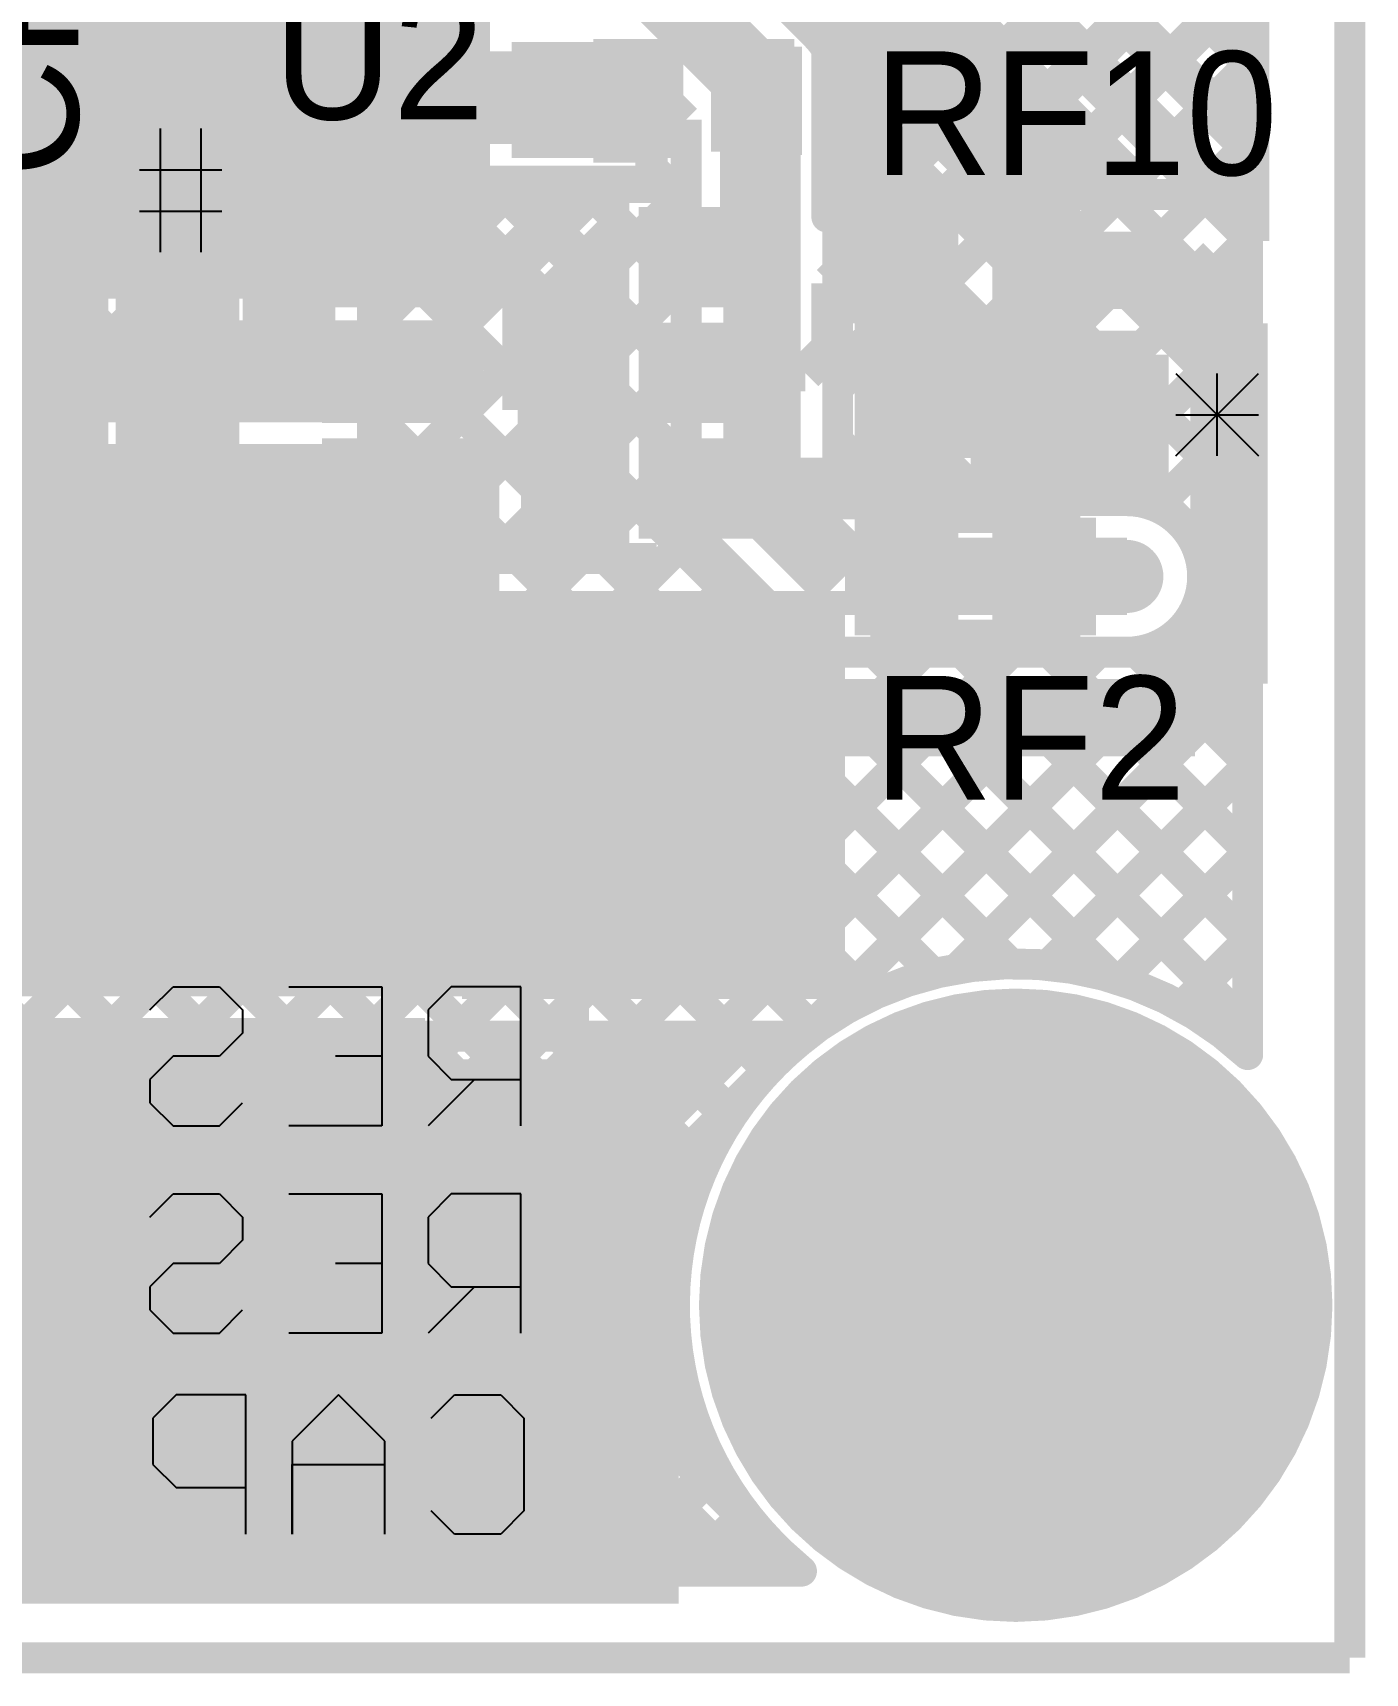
# Model space of a CAD drawing. Header units: millimetres. Extents: x 0.79 to 4.38, y 0.99 to 3.94.
# Drawn here: x 3.92 to 4.351, y 0.993 to 1.523 of the extents above; entities that cross this region are included whole.
import ezdxf

# ---------------------------------------------------------------- set-up
doc = ezdxf.new("R2010")
doc.units = ezdxf.units.MM
doc.header["$MEASUREMENT"] = 0
for name, color, linetype in [('BottomLayer', 5, 'Continuous'), ('BottomOverlay', 54, 'Continuous'), ('BottomSolder', 6, 'Continuous'), ('Mechanical2', 216, 'Continuous'), ('MultiLayer', 9, 'Continuous'), ('PadHoleLayer', 156, 'Continuous'), ('TopLayer', 1, 'Continuous'), ('TopOverlay', 2, 'Continuous'), ('TopPaste', 8, 'Continuous'), ('TopSolder', 216, 'Continuous'), ('ViaHoleLayer', 16, 'Continuous')]:
    doc.layers.add(name, color=color, linetype=linetype)

# ---------------------------------------------------------------- blocks, each defined once
blk = doc.blocks.new('C__0402_15')
at = {"layer": 'TopLayer'}
for points in [[(-0.0095, -0.0125), (-0.0095, 0.0125), (-0.0275, -0.0125), (-0.0275, 0.0125)], [(0.0275, -0.0125), (0.0275, 0.0125), (0.0095, -0.0125), (0.0095, 0.0125)]]:
    blk.add_solid(points, dxfattribs=at)
at = {"layer": 'TopOverlay', "const_width": 0.005}
for points in [[(-0.0325, 0.0175), (-0.0325, -0.0175)], [(-0.0085, 0.0175), (-0.0325, 0.0175)], [(0.0325, 0.0175), (0.0085, 0.0175)], [(0.0325, 0.0175), (0.0325, -0.0175)], [(-0.0085, -0.0175), (-0.0325, -0.0175)], [(0.0325, -0.0175), (0.0085, -0.0175)]]:
    blk.add_lwpolyline(points, dxfattribs=at)
at = {"layer": 'TopPaste'}
for points in [[(-0.0095, -0.0125), (-0.0095, 0.0125), (-0.0275, -0.0125), (-0.0275, 0.0125)], [(0.0275, -0.0125), (0.0275, 0.0125), (0.0095, -0.0125), (0.0095, 0.0125)]]:
    blk.add_solid(points, dxfattribs=at)
at = {"layer": 'TopSolder'}
for points in [[(-0.0055, -0.0165), (-0.0055, 0.0165), (-0.0315, -0.0165), (-0.0315, 0.0165)], [(0.0315, -0.0165), (0.0315, 0.0165), (0.0055, -0.0165), (0.0055, 0.0165)]]:
    blk.add_solid(points, dxfattribs=at)
blk = doc.blocks.new('C__0402_16')
at = {"layer": 'TopLayer'}
for points in [[(-0.0095, -0.0125), (-0.0095, 0.0125), (-0.0275, -0.0125), (-0.0275, 0.0125)], [(0.0275, -0.0125), (0.0275, 0.0125), (0.0095, -0.0125), (0.0095, 0.0125)]]:
    blk.add_solid(points, dxfattribs=at)
at = {"layer": 'TopOverlay', "const_width": 0.005}
for points in [[(-0.0325, 0.0175), (-0.0325, -0.0175)], [(-0.0325, 0.0175), (-0.0085, 0.0175)], [(0.0085, 0.0175), (0.0325, 0.0175)], [(0.0325, 0.0175), (0.0325, -0.0175)], [(-0.0325, -0.0175), (-0.0085, -0.0175)], [(0.0085, -0.0175), (0.0325, -0.0175)]]:
    blk.add_lwpolyline(points, dxfattribs=at)
at = {"layer": 'TopPaste'}
for points in [[(-0.0095, -0.0125), (-0.0095, 0.0125), (-0.0275, -0.0125), (-0.0275, 0.0125)], [(0.0275, -0.0125), (0.0275, 0.0125), (0.0095, -0.0125), (0.0095, 0.0125)]]:
    blk.add_solid(points, dxfattribs=at)
at = {"layer": 'TopSolder'}
for points in [[(-0.0055, -0.0165), (-0.0055, 0.0165), (-0.0315, -0.0165), (-0.0315, 0.0165)], [(0.0315, -0.0165), (0.0315, 0.0165), (0.0055, -0.0165), (0.0055, 0.0165)]]:
    blk.add_solid(points, dxfattribs=at)
blk = doc.blocks.new('R__0402_23')
at = {"layer": 'TopLayer'}
for points in [[(-0.0095, -0.0125), (-0.0095, 0.0125), (-0.0275, -0.0125), (-0.0275, 0.0125)], [(0.0275, -0.0125), (0.0275, 0.0125), (0.0095, -0.0125), (0.0095, 0.0125)]]:
    blk.add_solid(points, dxfattribs=at)
at = {"layer": 'TopOverlay', "const_width": 0.01}
for points in [[(-0.034, 0.019), (0.034, 0.019)], [(-0.034, -0.019), (-0.034, 0.019)], [(0.034, -0.019), (0.034, 0.019)], [(-0.034, -0.019), (0.034, -0.019)]]:
    blk.add_lwpolyline(points, dxfattribs=at)
at = {"layer": 'TopPaste'}
for points in [[(-0.0095, -0.0125), (-0.0095, 0.0125), (-0.0275, -0.0125), (-0.0275, 0.0125)], [(0.0275, -0.0125), (0.0275, 0.0125), (0.0095, -0.0125), (0.0095, 0.0125)]]:
    blk.add_solid(points, dxfattribs=at)
at = {"layer": 'TopSolder'}
for points in [[(-0.0055, -0.0165), (-0.0055, 0.0165), (-0.0315, -0.0165), (-0.0315, 0.0165)], [(0.0315, -0.0165), (0.0315, 0.0165), (0.0055, -0.0165), (0.0055, 0.0165)]]:
    blk.add_solid(points, dxfattribs=at)
blk = doc.blocks.new('R__0402_24')
at = {"layer": 'TopLayer'}
for points in [[(-0.0095, -0.0125), (-0.0095, 0.0125), (-0.0275, -0.0125), (-0.0275, 0.0125)], [(0.0275, -0.0125), (0.0275, 0.0125), (0.0095, -0.0125), (0.0095, 0.0125)]]:
    blk.add_solid(points, dxfattribs=at)
at = {"layer": 'TopOverlay', "const_width": 0.01}
for points in [[(0.034, 0.019), (-0.034, 0.019)], [(-0.034, 0.019), (-0.034, -0.019)], [(0.034, 0.019), (0.034, -0.019)], [(0.034, -0.019), (-0.034, -0.019)]]:
    blk.add_lwpolyline(points, dxfattribs=at)
at = {"layer": 'TopPaste'}
for points in [[(-0.0095, -0.0125), (-0.0095, 0.0125), (-0.0275, -0.0125), (-0.0275, 0.0125)], [(0.0275, -0.0125), (0.0275, 0.0125), (0.0095, -0.0125), (0.0095, 0.0125)]]:
    blk.add_solid(points, dxfattribs=at)
at = {"layer": 'TopSolder'}
for points in [[(-0.0055, -0.0165), (-0.0055, 0.0165), (-0.0315, -0.0165), (-0.0315, 0.0165)], [(0.0315, -0.0165), (0.0315, 0.0165), (0.0055, -0.0165), (0.0055, 0.0165)]]:
    blk.add_solid(points, dxfattribs=at)
blk = doc.blocks.new('R__0402_25')
at = {"layer": 'TopLayer'}
for points in [[(-0.0095, -0.0125), (-0.0095, 0.0125), (-0.0275, -0.0125), (-0.0275, 0.0125)], [(0.0275, -0.0125), (0.0275, 0.0125), (0.0095, -0.0125), (0.0095, 0.0125)]]:
    blk.add_solid(points, dxfattribs=at)
at = {"layer": 'TopOverlay', "const_width": 0.01}
for points in [[(0.034, 0.019), (-0.034, 0.019)], [(-0.034, 0.019), (-0.034, -0.019)], [(0.034, 0.019), (0.034, -0.019)], [(0.034, -0.019), (-0.034, -0.019)]]:
    blk.add_lwpolyline(points, dxfattribs=at)
at = {"layer": 'TopPaste'}
for points in [[(-0.0095, -0.0125), (-0.0095, 0.0125), (-0.0275, -0.0125), (-0.0275, 0.0125)], [(0.0275, -0.0125), (0.0275, 0.0125), (0.0095, -0.0125), (0.0095, 0.0125)]]:
    blk.add_solid(points, dxfattribs=at)
at = {"layer": 'TopSolder'}
for points in [[(-0.0055, -0.0165), (-0.0055, 0.0165), (-0.0315, -0.0165), (-0.0315, 0.0165)], [(0.0315, -0.0165), (0.0315, 0.0165), (0.0055, -0.0165), (0.0055, 0.0165)]]:
    blk.add_solid(points, dxfattribs=at)
blk = doc.blocks.new('C__0603_45')
at = {"layer": 'TopLayer'}
for points in [[(-0.015, -0.0175), (-0.015, 0.0175), (-0.045, -0.0175), (-0.045, 0.0175)], [(0.045, -0.0175), (0.045, 0.0175), (0.015, -0.0175), (0.015, 0.0175)]]:
    blk.add_solid(points, dxfattribs=at)
at = {"layer": 'TopOverlay', "const_width": 0.01}
for points in [[(0.052, 0.024), (-0.052, 0.024)], [(-0.052, -0.024), (-0.052, 0.024)], [(0.052, -0.024), (0.052, 0.024)], [(0.052, -0.024), (-0.052, -0.024)]]:
    blk.add_lwpolyline(points, dxfattribs=at)
at = {"layer": 'TopPaste'}
for points in [[(-0.015, -0.0175), (-0.015, 0.0175), (-0.045, -0.0175), (-0.045, 0.0175)], [(0.045, -0.0175), (0.045, 0.0175), (0.015, -0.0175), (0.015, 0.0175)]]:
    blk.add_solid(points, dxfattribs=at)
at = {"layer": 'TopSolder'}
for points in [[(-0.011, -0.0215), (-0.011, 0.0215), (-0.049, -0.0215), (-0.049, 0.0215)], [(0.049, -0.0215), (0.049, 0.0215), (0.011, -0.0215), (0.011, 0.0215)]]:
    blk.add_solid(points, dxfattribs=at)
blk = doc.blocks.new('TPS563201DDCR_58')
at = {"layer": 'TopLayer'}
for points in [[(-0.07323, 0.0252), (-0.02913, 0.0252), (-0.07323, 0.04961), (-0.02913, 0.04961)], [(0.02913, 0.0252), (0.07323, 0.0252), (0.02913, 0.04961), (0.07323, 0.04961)], [(-0.07323, -0.0122), (-0.02913, -0.0122), (-0.07323, 0.0122), (-0.02913, 0.0122)], [(0.02913, -0.0122), (0.07323, -0.0122), (0.02913, 0.0122), (0.07323, 0.0122)], [(-0.07323, -0.04961), (-0.02913, -0.04961), (-0.07323, -0.0252), (-0.02913, -0.0252)], [(0.02913, -0.04961), (0.07323, -0.04961), (0.02913, -0.0252), (0.07323, -0.0252)]]:
    blk.add_solid(points, dxfattribs=at)
at = {"layer": 'TopOverlay'}
for points, const_width in [([(-0.05434, 0.065, 1), (-0.06566, 0.065, 1)], 0.01), ([(-0.06816, 0.065, 1), (-0.06316, 0.065, 1)], 0.005), ([(-0.05684, 0.065, 1), (-0.05184, 0.065, 1)], 0.005)]:
    blk.add_lwpolyline(points, format="xyb", close=True, dxfattribs=dict(at, const_width=const_width))
at = {"layer": 'TopOverlay', "const_width": 0.01}
for points in [[(-0.03, 0.06), (0.034, 0.06)], [(-0.03, -0.06), (0.031, -0.06)]]:
    blk.add_lwpolyline(points, dxfattribs=at)
at = {"layer": 'TopPaste'}
for points in [[(-0.07323, 0.0252), (-0.02913, 0.0252), (-0.07323, 0.04961), (-0.02913, 0.04961)], [(0.02913, 0.0252), (0.07323, 0.0252), (0.02913, 0.04961), (0.07323, 0.04961)], [(-0.07323, -0.0122), (-0.02913, -0.0122), (-0.07323, 0.0122), (-0.02913, 0.0122)], [(0.02913, -0.0122), (0.07323, -0.0122), (0.02913, 0.0122), (0.07323, 0.0122)], [(-0.07323, -0.04961), (-0.02913, -0.04961), (-0.07323, -0.0252), (-0.02913, -0.0252)], [(0.02913, -0.04961), (0.07323, -0.04961), (0.02913, -0.0252), (0.07323, -0.0252)]]:
    blk.add_solid(points, dxfattribs=at)
at = {"layer": 'TopSolder'}
for points in [[(-0.07723, 0.0212), (-0.02513, 0.0212), (-0.07723, 0.05361), (-0.02513, 0.05361)], [(0.02513, 0.0212), (0.07723, 0.0212), (0.02513, 0.05361), (0.07723, 0.05361)], [(-0.07723, -0.0162), (-0.02513, -0.0162), (-0.07723, 0.0162), (-0.02513, 0.0162)], [(0.02513, -0.0162), (0.07723, -0.0162), (0.02513, 0.0162), (0.07723, 0.0162)], [(-0.07723, -0.05361), (-0.02513, -0.05361), (-0.07723, -0.0212), (-0.02513, -0.0212)], [(0.02513, -0.05361), (0.07723, -0.05361), (0.02513, -0.0212), (0.07723, -0.0212)]]:
    blk.add_solid(points, dxfattribs=at)

msp = doc.modelspace()

# ---------------------------------------------------------------- linework, layer by layer
at = {"layer": 'BottomLayer'}
for points, const_width in [([(3.82671, 1.88671), (4.313, 1.40042)], 0.01), ([(3.85499, 1.88671), (4.313, 1.42871)], 0.01), ([(3.88328, 1.88671), (4.313, 1.45699)], 0.01), ([(3.91156, 1.88671), (4.313, 1.48528)], 0.01), ([(4.313, 1.19305), (4.313, 1.84046)], 0.01), ([(4.18794, 1.51875), (4.18794, 1.68256)], 0.025), ([(4.18044, 1.49343), (4.313, 1.62599)], 0.01), ([(4.18044, 1.46515), (4.313, 1.59771)], 0.01), ([(4.17691, 1.51818), (4.24888, 1.59015)], 0.01), ([(4.23526, 1.5913), (4.313, 1.51356)], 0.01), ([(4.1377, 1.569), (4.18794, 1.51875)], 0.025), ([(4.18044, 1.43687), (4.313, 1.56942)], 0.01), ([(4.14179, 1.5543), (4.17324, 1.52285)], 0.01), ([(4.12444, 1.537), (4.15594, 1.5055)], 0.025), ([(4.18044, 1.40858), (4.313, 1.54114)], 0.01), ([(4.18794, 1.4295), (4.18794, 1.51875)], 0.025), ([(4.15594, 1.3745), (4.15594, 1.5055)], 0.025), ([(4.18262, 1.38247), (4.313, 1.51285)], 0.01), ([(4.12006, 1.50673), (4.13144, 1.49535)], 0.01), ([(4.12006, 1.4755), (4.12006, 1.50673)], 0.01), ([(4.18044, 1.38465), (4.18044, 1.5055)], 0.01), ([(4.18044, 1.5047), (4.313, 1.37214)], 0.01), ([(4.12006, 1.48962), (4.12862, 1.49818)], 0.01), ([(4.13144, 1.3745), (4.13144, 1.49535)], 0.01), ([(4.20061, 1.37218), (4.313, 1.48457)], 0.01), ([(4.03006, 1.4755), (4.12006, 1.4755)], 0.01), ([(4.03006, 1.45619), (4.04937, 1.4755)], 0.01), ([(4.03006, 1.4425), (4.03006, 1.4755)], 0.01), ([(4.03006, 1.4279), (4.07766, 1.4755)], 0.01), ([(4.03006, 1.39962), (4.10594, 1.4755)], 0.01), ([(4.03993, 1.4755), (4.13144, 1.38399)], 0.01), ([(4.06822, 1.4755), (4.13144, 1.41227)], 0.01), ([(4.0965, 1.4755), (4.13144, 1.44056)], 0.01), ([(4.12006, 1.48023), (4.13144, 1.46884)], 0.01), ([(4.18044, 1.47641), (4.313, 1.34385)], 0.01), ([(3.68472, 1.026), (4.13144, 1.47272)], 0.01), ([(4.03006, 1.45709), (4.26923, 1.21792)], 0.01), ([(4.22889, 1.37218), (4.313, 1.45629)], 0.01), ([(3.71301, 1.026), (4.13144, 1.44443)], 0.01), ([(4.18044, 1.44813), (4.25639, 1.37218)], 0.01), ([(4.03006, 1.3855), (4.03006, 1.4425)], 0.01), ([(4.03006, 1.3855), (4.03006, 1.4425)], 0.01), ([(4.18794, 1.4295), (4.21894, 1.3985)], 0.025), ([(4.03006, 1.4288), (4.23645, 1.22241)], 0.01), ([(4.25718, 1.37218), (4.313, 1.428)], 0.01), ([(4.18044, 1.41984), (4.22811, 1.37218)], 0.01), ([(3.74129, 1.026), (4.13144, 1.41615)], 0.01), ([(4.21894, 1.3985), (4.27394, 1.3985)], 0.025), ([(4.03006, 1.40052), (4.21141, 1.21917)], 0.01), ([(4.28352, 1.37023), (4.313, 1.39972)], 0.01), ([(4.18044, 1.39156), (4.19982, 1.37218)], 0.01), ([(3.57159, 1.026), (3.93109, 1.3855)], 0.01), ([(3.59987, 1.026), (3.95937, 1.3855)], 0.01), ([(3.62816, 1.026), (3.98766, 1.3855)], 0.01), ([(3.65644, 1.026), (4.01594, 1.3855)], 0.01), ([(3.76958, 1.026), (4.13144, 1.38787)], 0.01), ([(3.85694, 1.3855), (3.97606, 1.3855)], 0.01), ([(3.87538, 1.3855), (4.12932, 1.13156)], 0.01), ([(3.90366, 1.3855), (4.13567, 1.15349)], 0.01), ([(3.93195, 1.3855), (4.14536, 1.17209)], 0.01), ([(3.96023, 1.3855), (4.15781, 1.18792)], 0.01), ([(3.97606, 1.3855), (4.03006, 1.3855)], 0.01), ([(3.97606, 1.3855), (4.03006, 1.3855)], 0.01), ([(3.98851, 1.3855), (4.17285, 1.20116)], 0.01), ([(4.0168, 1.3855), (4.19057, 1.21172)], 0.01), ([(3.56525, 1.3845), (3.92375, 1.026)], 0.01), ([(3.59353, 1.3845), (3.95203, 1.026)], 0.01), ([(3.62182, 1.3845), (3.98032, 1.026)], 0.01), ([(3.6501, 1.3845), (4.0086, 1.026)], 0.01), ([(3.67839, 1.3845), (4.03689, 1.026)], 0.01), ([(3.70667, 1.3845), (4.06517, 1.026)], 0.01), ([(3.73496, 1.3845), (4.09346, 1.026)], 0.01), ([(3.76324, 1.3845), (4.12174, 1.026)], 0.01), ([(3.79153, 1.3845), (4.15003, 1.026)], 0.01), ([(3.81981, 1.3845), (4.13704, 1.06727)], 0.01), ([(3.84809, 1.3845), (4.12781, 1.10478)], 0.01), ([(4.15594, 1.3745), (4.18276, 1.34768)], 0.025), ([(4.18044, 1.38465), (4.19291, 1.37218)], 0.01), ([(4.19291, 1.37218), (4.27394, 1.37218)], 0.01), ([(4.29714, 1.35557), (4.313, 1.37143)], 0.01), ([(3.79786, 1.026), (4.1345, 1.36264)], 0.01), ([(4.13864, 1.35715), (4.16541, 1.33038)], 0.01), ([(4.18276, 1.34768), (4.27394, 1.34768)], 0.025), ([(3.82615, 1.026), (4.14797, 1.34782)], 0.01), ([(4.16105, 1.1912), (4.313, 1.34315)], 0.01), ([(3.85443, 1.026), (4.16211, 1.33368)], 0.01), ([(4.29439, 1.33418), (4.313, 1.31557)], 0.01), ([(3.88271, 1.026), (4.18005, 1.32333)], 0.01), ([(3.911, 1.026), (4.20818, 1.32318)], 0.01), ([(3.93928, 1.026), (4.23646, 1.32318)], 0.01), ([(3.96757, 1.026), (4.26475, 1.32318)], 0.01), ([(4.18276, 1.32318), (4.27394, 1.32318)], 0.01), ([(4.19225, 1.32318), (4.313, 1.20243)], 0.01), ([(4.22054, 1.32318), (4.313, 1.23072)], 0.01), ([(4.24882, 1.32318), (4.313, 1.259)], 0.01), ([(4.27692, 1.32336), (4.313, 1.28729)], 0.01), ([(4.2189, 1.22076), (4.313, 1.31486)], 0.01), ([(4.24836, 1.22194), (4.313, 1.28658)], 0.01), ([(4.27182, 1.21712), (4.313, 1.2583)], 0.01), ([(4.29156, 1.20857), (4.313, 1.23001)], 0.01), ([(4.30837, 1.1971), (4.313, 1.20173)], 0.01), ([(3.99585, 1.026), (4.1588, 1.18895)], 0.01), ([(4.02414, 1.026), (4.12924, 1.1311)], 0.01), ([(4.05242, 1.026), (4.12806, 1.10164)], 0.01), ([(4.0807, 1.026), (4.13288, 1.07818)], 0.01), ([(4.10899, 1.026), (4.14143, 1.05844)], 0.01), ([(4.13727, 1.026), (4.1529, 1.04163)], 0.01), ([(2.579, 1.026), (4.16873, 1.026)], 0.01)]:
    msp.add_lwpolyline(points, dxfattribs=dict(at, const_width=const_width))
at = {"layer": 'BottomLayer', "const_width": 0.01}
for points in [[(4.17324, 1.52285, -0.199267), (4.18044, 1.5055)], [(4.17327, 1.52282, -0.198912), (4.18044, 1.5055)], [(4.13864, 1.35715, -0.199267), (4.13144, 1.3745)], [(4.13862, 1.35718, -0.198912), (4.13144, 1.3745)], [(4.27394, 1.37218, -0.414214), (4.29844, 1.34768)], [(4.29844, 1.34768, -0.414214), (4.27394, 1.32318)], [(4.18276, 1.32318, -0.199267), (4.16541, 1.33038)], [(4.18276, 1.32318, -0.198912), (4.16544, 1.33036)], [(4.16873, 1.026, -1.034918), (4.313, 1.19305)]]:
    msp.add_lwpolyline(points, format="xyb", dxfattribs=at)
at = {"layer": 'BottomLayer'}
for points, const_width in [([(4.17074, 1.52285, 1), (4.17574, 1.52285, 1)], 0.005), ([(4.17077, 1.52282, 1), (4.17577, 1.52282, 1)], 0.005), ([(4.08516, 1.50266, 1), (4.09697, 1.50266, 1)], 0.01181), ([(4.17794, 1.5055, 1), (4.18294, 1.5055, 1)], 0.005), ([(4.17794, 1.5055, 1), (4.18294, 1.5055, 1)], 0.005), ([(3.99516, 1.4145, 1), (4.00697, 1.4145, 1)], 0.01181), ([(4.26804, 1.3985, 1), (4.27985, 1.3985, 1)], 0.01181), ([(4.12894, 1.3745, 1), (4.13394, 1.3745, 1)], 0.005), ([(4.12894, 1.3745, 1), (4.13394, 1.3745, 1)], 0.005), ([(4.27144, 1.37218, 1), (4.27644, 1.37218, 1)], 0.005), ([(4.13612, 1.35718, 1), (4.14112, 1.35718, 1)], 0.005), ([(4.13614, 1.35715, 1), (4.14114, 1.35715, 1)], 0.005), ([(4.26804, 1.34768, 1), (4.27985, 1.34768, 1)], 0.01181), ([(4.29594, 1.34768, 1), (4.30094, 1.34768, 1)], 0.005), ([(4.29594, 1.34768, 1), (4.30094, 1.34768, 1)], 0.005), ([(4.16291, 1.33038, 1), (4.16791, 1.33038, 1)], 0.005), ([(4.16294, 1.33036, 1), (4.16794, 1.33036, 1)], 0.005), ([(4.18026, 1.32318, 1), (4.18526, 1.32318, 1)], 0.005), ([(4.18026, 1.32318, 1), (4.18526, 1.32318, 1)], 0.005), ([(4.27144, 1.32318, 1), (4.27644, 1.32318, 1)], 0.005), ([(4.18879, 1.112, 1), (4.28721, 1.112, 1)], 0.09843), ([(4.3105, 1.19305, 1), (4.3155, 1.19305, 1)], 0.005), ([(4.10709, 1.134, 1), (4.11891, 1.134, 1)], 0.01181), ([(4.10709, 1.1072, 1), (4.11891, 1.1072, 1)], 0.01181), ([(4.10709, 1.08088, 1), (4.11891, 1.08088, 1)], 0.01181), ([(4.16623, 1.026, 1), (4.17123, 1.026, 1)], 0.005)]:
    msp.add_lwpolyline(points, format="xyb", close=True, dxfattribs=dict(at, const_width=const_width))
for points in [[(3.98806, 1.3975), (4.01806, 1.3975), (3.98806, 1.5175), (4.01806, 1.5175)], [(3.98806, 1.5175), (3.98806, 1.4875), (4.10806, 1.5175), (4.10806, 1.4875)], [(3.68694, 1.3975), (4.01806, 1.3975), (3.68694, 1.4305), (4.01806, 1.4305)]]:
    msp.add_solid(points, dxfattribs=at)
at = {"layer": 'BottomOverlay'}
for p, q in [((3.95804, 1.20749), (3.96554, 1.21499)), ((3.96554, 1.21499), (3.98053, 1.21499)), ((3.98053, 1.21499), (3.98803, 1.20749)), ((4.00302, 1.21499), (4.03301, 1.21499)), ((4.03301, 1.21499), (4.03301, 1.17)), ((4.05551, 1.21499), (4.04801, 1.20749)), ((4.078, 1.21499), (4.05551, 1.21499)), ((4.078, 1.17), (4.078, 1.21499)), ((3.98803, 1.20749), (3.98803, 1.19999)), ((4.04801, 1.20749), (4.04801, 1.19249)), ((3.98803, 1.19999), (3.98053, 1.19249)), ((3.96554, 1.19249), (3.95804, 1.185)), ((3.98053, 1.19249), (3.96554, 1.19249)), ((4.03301, 1.19249), (4.01802, 1.19249)), ((4.04801, 1.19249), (4.05551, 1.185)), ((3.95804, 1.185), (3.95804, 1.1775)), ((4.063, 1.185), (4.04801, 1.17)), ((4.05551, 1.185), (4.078, 1.185)), ((3.95804, 1.1775), (3.96554, 1.17)), ((3.98053, 1.17), (3.98803, 1.1775)), ((3.96554, 1.17), (3.98053, 1.17)), ((4.03301, 1.17), (4.00302, 1.17)), ((3.95804, 1.14049), (3.96554, 1.14799)), ((3.96554, 1.14799), (3.98053, 1.14799)), ((3.98053, 1.14799), (3.98803, 1.14049)), ((4.00302, 1.14799), (4.03301, 1.14799)), ((4.03301, 1.14799), (4.03301, 1.103)), ((4.05551, 1.14799), (4.04801, 1.14049)), ((4.078, 1.14799), (4.05551, 1.14799)), ((4.078, 1.103), (4.078, 1.14799)), ((3.98803, 1.14049), (3.98803, 1.13299)), ((4.04801, 1.14049), (4.04801, 1.12549)), ((3.98803, 1.13299), (3.98053, 1.12549)), ((3.96554, 1.12549), (3.95804, 1.118)), ((3.98053, 1.12549), (3.96554, 1.12549)), ((4.03301, 1.12549), (4.01802, 1.12549)), ((4.04801, 1.12549), (4.05551, 1.118)), ((3.95804, 1.118), (3.95804, 1.1105)), ((4.063, 1.118), (4.04801, 1.103)), ((4.05551, 1.118), (4.078, 1.118)), ((3.95804, 1.1105), (3.96554, 1.103)), ((3.98053, 1.103), (3.98803, 1.1105)), ((3.96554, 1.103), (3.98053, 1.103)), ((4.03301, 1.103), (4.00302, 1.103)), ((3.96654, 1.08299), (3.95904, 1.07549)), ((3.98903, 1.08299), (3.96654, 1.08299)), ((3.98903, 1.038), (3.98903, 1.08299)), ((4.01902, 1.08299), (4.00402, 1.06799)), ((4.03401, 1.06799), (4.01902, 1.08299)), ((4.04901, 1.07549), (4.05651, 1.08299)), ((4.05651, 1.08299), (4.0715, 1.08299)), ((4.0715, 1.08299), (4.079, 1.07549)), ((3.95904, 1.07549), (3.95904, 1.06049)), ((4.079, 1.07549), (4.079, 1.0455)), ((4.00402, 1.06799), (4.00402, 1.038)), ((4.03401, 1.038), (4.03401, 1.06799)), ((3.95904, 1.06049), (3.96654, 1.053)), ((4.00402, 1.038), (4.00402, 1.06049)), ((4.00402, 1.06049), (4.03401, 1.06049)), ((3.96654, 1.053), (3.98903, 1.053)), ((4.05651, 1.038), (4.04901, 1.0455)), ((4.079, 1.0455), (4.0715, 1.038)), ((4.0715, 1.038), (4.05651, 1.038))]:
    msp.add_line(p, q, dxfattribs=at)
at = {"layer": 'BottomOverlay', "const_width": 0.01}
for points in [[(3.511, 1.232), (4.095, 1.232)], [(4.095, 1.021), (4.095, 1.232)], [(3.509, 1.021), (4.095, 1.021)]]:
    msp.add_lwpolyline(points, dxfattribs=at)
at = {"layer": 'BottomSolder', "const_width": 0.10243}
msp.add_lwpolyline([(4.18679, 1.112, 1), (4.28921, 1.112, 1)], format="xyb", close=True, dxfattribs=at)
at = {"layer": 'Mechanical2', "const_width": 0.01}
for points in [[(4.346, 0.998), (4.346, 3.754)], [(1, 0.998), (4.346, 0.998)]]:
    msp.add_lwpolyline(points, dxfattribs=at)
at = {"layer": 'MultiLayer'}
for points, const_width in [([(4.08516, 1.50266, 1), (4.09697, 1.50266, 1)], 0.01181), ([(3.99516, 1.4145, 1), (4.00697, 1.4145, 1)], 0.01181), ([(4.26804, 1.3985, 1), (4.27985, 1.3985, 1)], 0.01181), ([(4.26804, 1.34768, 1), (4.27985, 1.34768, 1)], 0.01181), ([(4.18879, 1.112, 1), (4.28721, 1.112, 1)], 0.09843), ([(4.10709, 1.134, 1), (4.11891, 1.134, 1)], 0.01181), ([(4.10709, 1.1072, 1), (4.11891, 1.1072, 1)], 0.01181), ([(4.10709, 1.08088, 1), (4.11891, 1.08088, 1)], 0.01181)]:
    msp.add_lwpolyline(points, format="xyb", close=True, dxfattribs=dict(at, const_width=const_width))
at = {"layer": 'PadHoleLayer', "const_width": 0.04921}
msp.add_lwpolyline([(4.21339, 1.112, 1), (4.26261, 1.112, 1)], format="xyb", close=True, dxfattribs=at)
at = {"layer": 'TopLayer'}
for points, const_width in [([(4.315, 1.45615), (4.315, 1.995)], 0.01), ([(3.82886, 1.43602), (4.18985, 1.797)], 0.01), ([(3.93056, 1.797), (4.25638, 1.47118)], 0.01), ([(3.95602, 1.797), (4.28184, 1.47118)], 0.01), ([(3.98148, 1.797), (4.315, 1.46348)], 0.01), ([(4.00693, 1.797), (4.315, 1.48893)], 0.01), ([(3.82886, 1.41056), (4.20203, 1.78373)], 0.01), ([(3.85376, 1.41), (4.21272, 1.76896)], 0.01), ([(3.87921, 1.41), (4.20063, 1.73142)], 0.01), ([(3.90417, 1.4095), (4.20137, 1.7067)], 0.01), ([(3.92962, 1.4095), (4.21147, 1.69135)], 0.01), ([(3.93994, 1.63489), (4.06306, 1.51177)], 0.01), ([(4.17694, 1.47863), (4.315, 1.61669)], 0.01), ([(3.93994, 1.60943), (4.06306, 1.48631)], 0.01), ([(3.82959, 1.5925), (3.97959, 1.4425)], 0.01), ([(3.85505, 1.5925), (4.00505, 1.4425)], 0.01), ([(3.88051, 1.5925), (4.03051, 1.4425)], 0.01), ([(4.17694, 1.50408), (4.26872, 1.59586)], 0.01), ([(4.19495, 1.47118), (4.315, 1.59123)], 0.01), ([(4.23877, 1.59062), (4.315, 1.51439)], 0.01), ([(3.91246, 1.586), (4.05596, 1.4425)], 0.01), ([(3.93792, 1.586), (4.10808, 1.41584)], 0.01), ([(3.82886, 1.56778), (3.97606, 1.42058)], 0.01), ([(4.22041, 1.47118), (4.315, 1.56577)], 0.01), ([(3.82886, 1.54232), (3.95768, 1.4135)], 0.01), ([(4.24586, 1.47118), (4.315, 1.54032)], 0.01), ([(4.06306, 1.471), (4.06306, 1.5325)], 0.01), ([(4.17111, 1.531), (4.17694, 1.52517)], 0.01), ([(4.17694, 1.46392), (4.17694, 1.531)], 0.01), ([(4.17694, 1.52517), (4.23093, 1.47118)], 0.01), ([(3.82886, 1.51686), (3.93622, 1.4095)], 0.01), ([(3.82886, 1.51686), (3.93623, 1.4095)], 0.01), ([(3.98808, 1.4425), (4.06306, 1.51748)], 0.01), ([(4.27132, 1.47118), (4.315, 1.51486)], 0.01), ([(4.17694, 1.49971), (4.20547, 1.47118)], 0.01), ([(4.01354, 1.4425), (4.06306, 1.49202)], 0.01), ([(4.29599, 1.47039), (4.315, 1.48941)], 0.01), ([(4.03899, 1.4425), (4.06749, 1.471)], 0.01), ([(4.06306, 1.471), (4.10808, 1.471)], 0.01), ([(4.06445, 1.4425), (4.09295, 1.471)], 0.01), ([(4.07837, 1.471), (4.10808, 1.4413)], 0.01), ([(4.10383, 1.471), (4.10808, 1.46675)], 0.01), ([(4.10808, 1.4377), (4.10808, 1.471)], 0.01), ([(4.17694, 1.47425), (4.18545, 1.46575)], 0.01), ([(4.18545, 1.47118), (4.22245, 1.47118)], 0.01), ([(4.18545, 1.46468), (4.18545, 1.47118)], 0.01), ([(4.22245, 1.47118), (4.22745, 1.47118)], 0.01), ([(4.22245, 1.47118), (4.22745, 1.47118)], 0.01), ([(4.22745, 1.47118), (4.24345, 1.47118)], 0.01), ([(4.24345, 1.47118), (4.26445, 1.47118)], 0.01), ([(4.24345, 1.47118), (4.26445, 1.47118)], 0.01), ([(4.26445, 1.47118), (4.28982, 1.47118)], 0.01), ([(4.18212, 1.46468), (4.18545, 1.46468)], 0.01), ([(4.07706, 1.42966), (4.10808, 1.46067)], 0.01), ([(4.30717, 1.46398), (4.315, 1.45615)], 0.01), ([(4.3111, 1.46005), (4.315, 1.46395)], 0.01), ([(4.24345, 1.44668), (4.28982, 1.44668)], 0.025), ([(4.28982, 1.44668), (4.307, 1.4295)], 0.025), ([(4.17794, 1.4425), (4.18212, 1.44668)], 0.012), ([(4.17794, 1.4215), (4.17794, 1.4425)], 0.012), ([(4.18212, 1.44668), (4.20645, 1.44668)], 0.012), ([(3.97606, 1.4425), (4.07706, 1.4425)], 0.01), ([(3.97606, 1.4135), (3.97606, 1.4425)], 0.01), ([(4.07706, 1.4015), (4.07706, 1.4425)], 0.01), ([(4.07706, 1.4042), (4.10808, 1.43522)], 0.01), ([(4.10808, 1.4267), (4.10808, 1.4377)], 0.01), ([(4.10808, 1.4267), (4.10808, 1.4377)], 0.01), ([(4.307, 1.313), (4.307, 1.4295)], 0.025), ([(3.95908, 1.4135), (3.97606, 1.43048)], 0.01), ([(4.10808, 1.4003), (4.10808, 1.4267)], 0.01), ([(4.16994, 1.4135), (4.17794, 1.4215)], 0.012), ([(4.19594, 1.42218), (4.22245, 1.42218)], 0.01), ([(4.19594, 1.42218), (4.22245, 1.42218)], 0.01), ([(4.22245, 1.42218), (4.22745, 1.42218)], 0.01), ([(4.22245, 1.42218), (4.22745, 1.42218)], 0.01), ([(4.22245, 1.42218), (4.22745, 1.42218)], 0.01), ([(4.22745, 1.42218), (4.24345, 1.42218)], 0.01), ([(4.22745, 1.40424), (4.22745, 1.42218)], 0.01), ([(4.22795, 1.40235), (4.24777, 1.42218)], 0.01), ([(4.22845, 1.3774), (4.27323, 1.42218)], 0.01), ([(4.22902, 1.42218), (4.2797, 1.37149)], 0.01), ([(4.24345, 1.42218), (4.26445, 1.42218)], 0.01), ([(4.24345, 1.42218), (4.26445, 1.42218)], 0.01), ([(4.25447, 1.42218), (4.2825, 1.39415)], 0.01), ([(4.26445, 1.42218), (4.27967, 1.42218)], 0.01), ([(4.27967, 1.42218), (4.2825, 1.41935)], 0.01), ([(4.07706, 1.4214), (4.10808, 1.39039)], 0.01), ([(4.2825, 1.37064), (4.2825, 1.41935)], 0.01), ([(3.94244, 1.4135), (3.97606, 1.4135)], 0.01), ([(3.94244, 1.4095), (3.94244, 1.4135)], 0.01), ([(4.14212, 1.4135), (4.16994, 1.4135)], 0.012), ([(3.88612, 1.4095), (3.94244, 1.4095)], 0.01), ([(4.083, 1.38469), (4.10808, 1.40976)], 0.01), ([(4.07706, 1.4015), (4.08194, 1.4015)], 0.01), ([(4.08194, 1.3935), (4.08194, 1.4015)], 0.01), ([(4.20645, 1.3761), (4.20645, 1.39768)], 0.02), ([(4.24345, 1.39768), (4.27312, 1.39768)], 0.025), ([(4.24869, 1.37218), (4.2825, 1.40599)], 0.01), ([(4.27312, 1.39768), (4.27394, 1.3985)], 0.025), ([(4.10808, 1.3893), (4.10808, 1.4003)], 0.01), ([(4.10808, 1.3893), (4.10808, 1.4003)], 0.01), ([(4.22845, 1.3761), (4.22845, 1.39768)], 0.01), ([(4.22845, 1.39729), (4.25356, 1.37218)], 0.01), ([(4.083, 1.355), (4.083, 1.3935)], 0.01), ([(4.083, 1.39001), (4.10808, 1.36493)], 0.01), ([(4.10808, 1.355), (4.10808, 1.3893)], 0.01), ([(4.03976, 1.32124), (4.03976, 1.3761)], 0.025), ([(4.083, 1.35923), (4.10808, 1.38431)], 0.01), ([(4.14212, 1.3761), (4.20645, 1.3761)], 0.02), ([(4.20645, 1.34768), (4.20645, 1.3761)], 0.02), ([(4.27414, 1.37218), (4.2825, 1.38054)], 0.01), ([(4.22845, 1.37218), (4.22845, 1.3761)], 0.01), ([(4.22845, 1.37218), (4.24345, 1.37218)], 0.01), ([(4.24345, 1.37218), (4.26445, 1.37218)], 0.01), ([(4.24345, 1.37218), (4.26445, 1.37218)], 0.01), ([(4.26445, 1.37218), (4.27394, 1.37218)], 0.01), ([(4.083, 1.36455), (4.09255, 1.355)], 0.01), ([(4.10423, 1.355), (4.10808, 1.35885)], 0.01), ([(4.083, 1.355), (4.10808, 1.355)], 0.01), ([(4.24345, 1.34768), (4.27394, 1.34768)], 0.025), ([(4.03976, 1.32124), (4.059, 1.302)], 0.025), ([(4.296, 1.302), (4.307, 1.313)], 0.025), ([(4.059, 1.302), (4.296, 1.302)], 0.025), ([(3.6381, 1.19986), (4.047, 1.19986)], 0.01), ([(3.75377, 1.03), (3.92363, 1.19986)], 0.01), ([(3.76403, 1.19986), (3.93388, 1.03)], 0.01), ([(3.77923, 1.03), (3.94908, 1.19986)], 0.01), ([(3.78948, 1.19986), (3.95934, 1.03)], 0.01), ([(3.80468, 1.03), (3.97454, 1.19986)], 0.01), ([(3.81494, 1.19986), (3.9848, 1.03)], 0.01), ([(3.83014, 1.03), (3.99999, 1.19986)], 0.01), ([(3.8404, 1.19986), (4.01025, 1.03)], 0.01), ([(3.85559, 1.03), (4.02545, 1.19986)], 0.01), ([(3.86585, 1.19986), (4.03571, 1.03)], 0.01), ([(3.89131, 1.19986), (4.06116, 1.03)], 0.01), ([(3.91676, 1.19986), (4.08662, 1.03)], 0.01), ([(3.94222, 1.19986), (4.11208, 1.03)], 0.01), ([(3.96767, 1.19986), (4.13753, 1.03)], 0.01), ([(3.99313, 1.19986), (4.16299, 1.03)], 0.01), ([(4.01859, 1.19986), (4.13015, 1.08829)], 0.01), ([(4.04404, 1.19986), (4.12766, 1.11624)], 0.01), ([(3.88105, 1.03), (4.05005, 1.199)], 0.01), ([(3.90651, 1.03), (4.07551, 1.199)], 0.01), ([(3.93196, 1.03), (4.10096, 1.199)], 0.01), ([(3.95742, 1.03), (4.12642, 1.199)], 0.01), ([(3.98287, 1.03), (4.15187, 1.199)], 0.01), ([(4.047, 1.199), (4.16999, 1.199)], 0.01), ([(4.07035, 1.199), (4.13081, 1.13854)], 0.01), ([(4.09581, 1.199), (4.13736, 1.15745)], 0.01), ([(4.12127, 1.199), (4.14648, 1.17379)], 0.01), ([(4.14672, 1.199), (4.15781, 1.18791)], 0.01), ([(4.14673, 1.199), (4.15781, 1.18792)], 0.01), ([(4.00833, 1.03), (4.13876, 1.16044)], 0.01), ([(4.03378, 1.03), (4.12828, 1.1245)], 0.01), ([(4.05924, 1.03), (4.12833, 1.09909)], 0.01), ([(4.0847, 1.03), (4.13288, 1.07818)], 0.01), ([(4.11015, 1.03), (4.14043, 1.06028)], 0.01), ([(4.13561, 1.03), (4.15039, 1.04478)], 0.01), ([(1.616, 1.03), (4.16404, 1.03)], 0.01)]:
    msp.add_lwpolyline(points, dxfattribs=dict(at, const_width=const_width))
for points, const_width in [([(4.08516, 1.50266, 1), (4.09697, 1.50266, 1)], 0.01181), ([(4.28732, 1.47118, 1), (4.29232, 1.47118, 1)], 0.005), ([(4.28732, 1.47118, 1), (4.29232, 1.47118, 1)], 0.005), ([(4.17962, 1.46468, 1), (4.18462, 1.46468, 1)], 0.005), ([(4.17962, 1.46468, 1), (4.18462, 1.46468, 1)], 0.005), ([(4.17444, 1.46392, 1), (4.17944, 1.46392, 1)], 0.005), ([(4.17444, 1.46392, 1), (4.17944, 1.46392, 1)], 0.005), ([(4.30464, 1.464, 1), (4.30964, 1.464, 1)], 0.005), ([(4.30467, 1.46398, 1), (4.30967, 1.46398, 1)], 0.005), ([(3.99516, 1.4145, 1), (4.00697, 1.4145, 1)], 0.01181), ([(4.22495, 1.40424, 1), (4.22995, 1.40424, 1)], 0.005), ([(4.26804, 1.3985, 1), (4.27985, 1.3985, 1)], 0.01181), ([(4.22595, 1.39768, 1), (4.23095, 1.39768, 1)], 0.005), ([(4.27144, 1.37218, 1), (4.27644, 1.37218, 1)], 0.005), ([(4.28, 1.37064, 1), (4.285, 1.37064, 1)], 0.005), ([(4.26804, 1.34768, 1), (4.27985, 1.34768, 1)], 0.01181), ([(4.18879, 1.112, 1), (4.28721, 1.112, 1)], 0.09843), ([(4.16749, 1.199, 1), (4.17249, 1.199, 1)], 0.005), ([(4.10709, 1.134, 1), (4.11891, 1.134, 1)], 0.01181), ([(4.10709, 1.1072, 1), (4.11891, 1.1072, 1)], 0.01181), ([(4.10709, 1.08088, 1), (4.11891, 1.08088, 1)], 0.01181), ([(4.16154, 1.03, 1), (4.16654, 1.03, 1)], 0.005)]:
    msp.add_lwpolyline(points, format="xyb", close=True, dxfattribs=dict(at, const_width=const_width))
at = {"layer": 'TopLayer', "const_width": 0.01}
for points in [[(4.28982, 1.47118, -0.198912), (4.30714, 1.464)], [(4.28982, 1.47118, -0.199267), (4.30717, 1.46398)], [(4.17694, 1.46392, -0.073118), (4.18212, 1.46468)], [(4.17694, 1.46392, -0.073118), (4.18212, 1.46468)], [(4.22745, 1.40424, -0.075811), (4.22845, 1.39768)], [(4.27394, 1.37218, -0.089441), (4.2825, 1.37064)], [(4.16404, 1.03, -0.46598), (4.16999, 1.199)]]:
    msp.add_lwpolyline(points, format="xyb", dxfattribs=at)
at = {"layer": 'TopLayer'}
for points in [[(3.829, 1.4375), (4.06394, 1.4375), (3.829, 1.5895), (4.06394, 1.5895)], [(4.07506, 1.483), (4.13056, 1.483), (4.07506, 1.5205), (4.13056, 1.5205)], [(4.14244, 1.4385), (4.16494, 1.4385), (4.14244, 1.519), (4.16494, 1.519)], [(3.95494, 1.4325), (3.97794, 1.4325), (3.95494, 1.4415), (3.97794, 1.4415)], [(3.98806, 1.3975), (4.06506, 1.3975), (3.98806, 1.4305), (4.06506, 1.4305)], [(3.55702, 1.3485), (4.06994, 1.3485), (3.55702, 1.3895), (4.06994, 1.3895)], [(3.4911, 1.21186), (4.071, 1.21186), (3.4911, 1.3815), (4.071, 1.3815)], [(4.059, 1.211), (4.18276, 1.211), (4.059, 1.343), (4.18276, 1.343)], [(3.6361, 1.0235), (4.129, 1.0235), (3.6361, 1.1915), (4.129, 1.1915)], [(2.8061, 1.0155), (4.129, 1.0155), (2.8061, 1.0645), (4.129, 1.0645)]]:
    msp.add_solid(points, dxfattribs=at)
at = {"layer": 'TopOverlay'}
for p, q in [((3.96134, 1.4925), (3.96134, 1.45251)), ((3.97467, 1.45251), (3.97467, 1.4925)), ((3.95467, 1.47917), (3.98133, 1.47917)), ((3.95467, 1.46584), (3.97467, 1.46584)), ((3.97467, 1.46584), (3.98133, 1.46584)), ((4.28982, 1.41332), (4.31648, 1.38666)), ((4.28982, 1.38666), (4.31648, 1.41332)), ((4.30315, 1.38666), (4.30315, 1.41332)), ((4.28982, 1.39999), (4.31648, 1.39999))]:
    msp.add_line(p, q, dxfattribs=at)
at = {"layer": 'TopSolder', "const_width": 0.10243}
msp.add_lwpolyline([(4.18679, 1.112, 1), (4.28921, 1.112, 1)], format="xyb", close=True, dxfattribs=at)
at = {"layer": 'ViaHoleLayer', "const_width": 0.00591}
for points in [[(4.08811, 1.50266, 1), (4.09401, 1.50266, 1)], [(3.99811, 1.4145, 1), (4.00401, 1.4145, 1)], [(4.27099, 1.3985, 1), (4.2769, 1.3985, 1)], [(4.27099, 1.34768, 1), (4.2769, 1.34768, 1)], [(4.11005, 1.134, 1), (4.11595, 1.134, 1)], [(4.11005, 1.1072, 1), (4.11595, 1.1072, 1)], [(4.11005, 1.08088, 1), (4.11595, 1.08088, 1)]]:
    msp.add_lwpolyline(points, format="xyb", close=True, dxfattribs=at)

# ---------------------------------------------------------------- block references
for name, p, rotation in [('C__0402_15', (4.13394, 1.5015), 180), ('TPS563201DDCR_58', (4.09094, 1.4135), 360), ('C__0603_45', (3.91562, 1.4125), 270), ('R__0402_23', (4.22495, 1.44668), 360), ('C__0402_16', (3.96694, 1.411), 90), ('R__0402_24', (4.22495, 1.39768), 180), ('R__0402_25', (4.22495, 1.34768), 180)]:
    msp.add_blockref(name, p, dxfattribs=dict(rotation=rotation))

# ---------------------------------------------------------------- texts
at = {"layer": 'TopOverlay'}
msp.add_text('CF2', height=0.04, rotation=90, dxfattribs=at).set_placement((3.93494, 1.4765))
for s, p in [('U2', (3.99794, 1.4955)), ('RF10', (4.192, 1.4775)), ('RF2', (4.192, 1.2755))]:
    msp.add_text(s, height=0.04, dxfattribs=at).set_placement(p)

doc.saveas('drawing.dxf')
